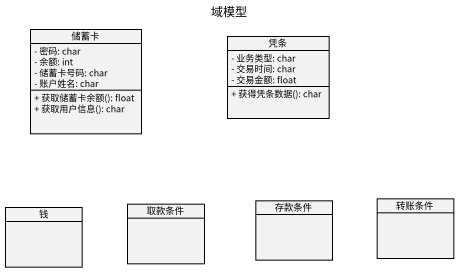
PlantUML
@startuml
title 域模型
hide circle
hide empty members
skinparam classAttributeIconSize 0
class 储蓄卡 {
  - 密码: char
  - 余额: int
  - 储蓄卡号码: char
  - 账户姓名: char
  + 获取储蓄卡余额(): float
  + 获取用户信息(): char
}
class 凭条 {
  - 业务类型: char
  - 交易时间: char
  - 交易金额: float
  + 获得凭条数据(): char
}
class 取款条件
class 存款条件
class 转账条件
class 钱
@enduml
